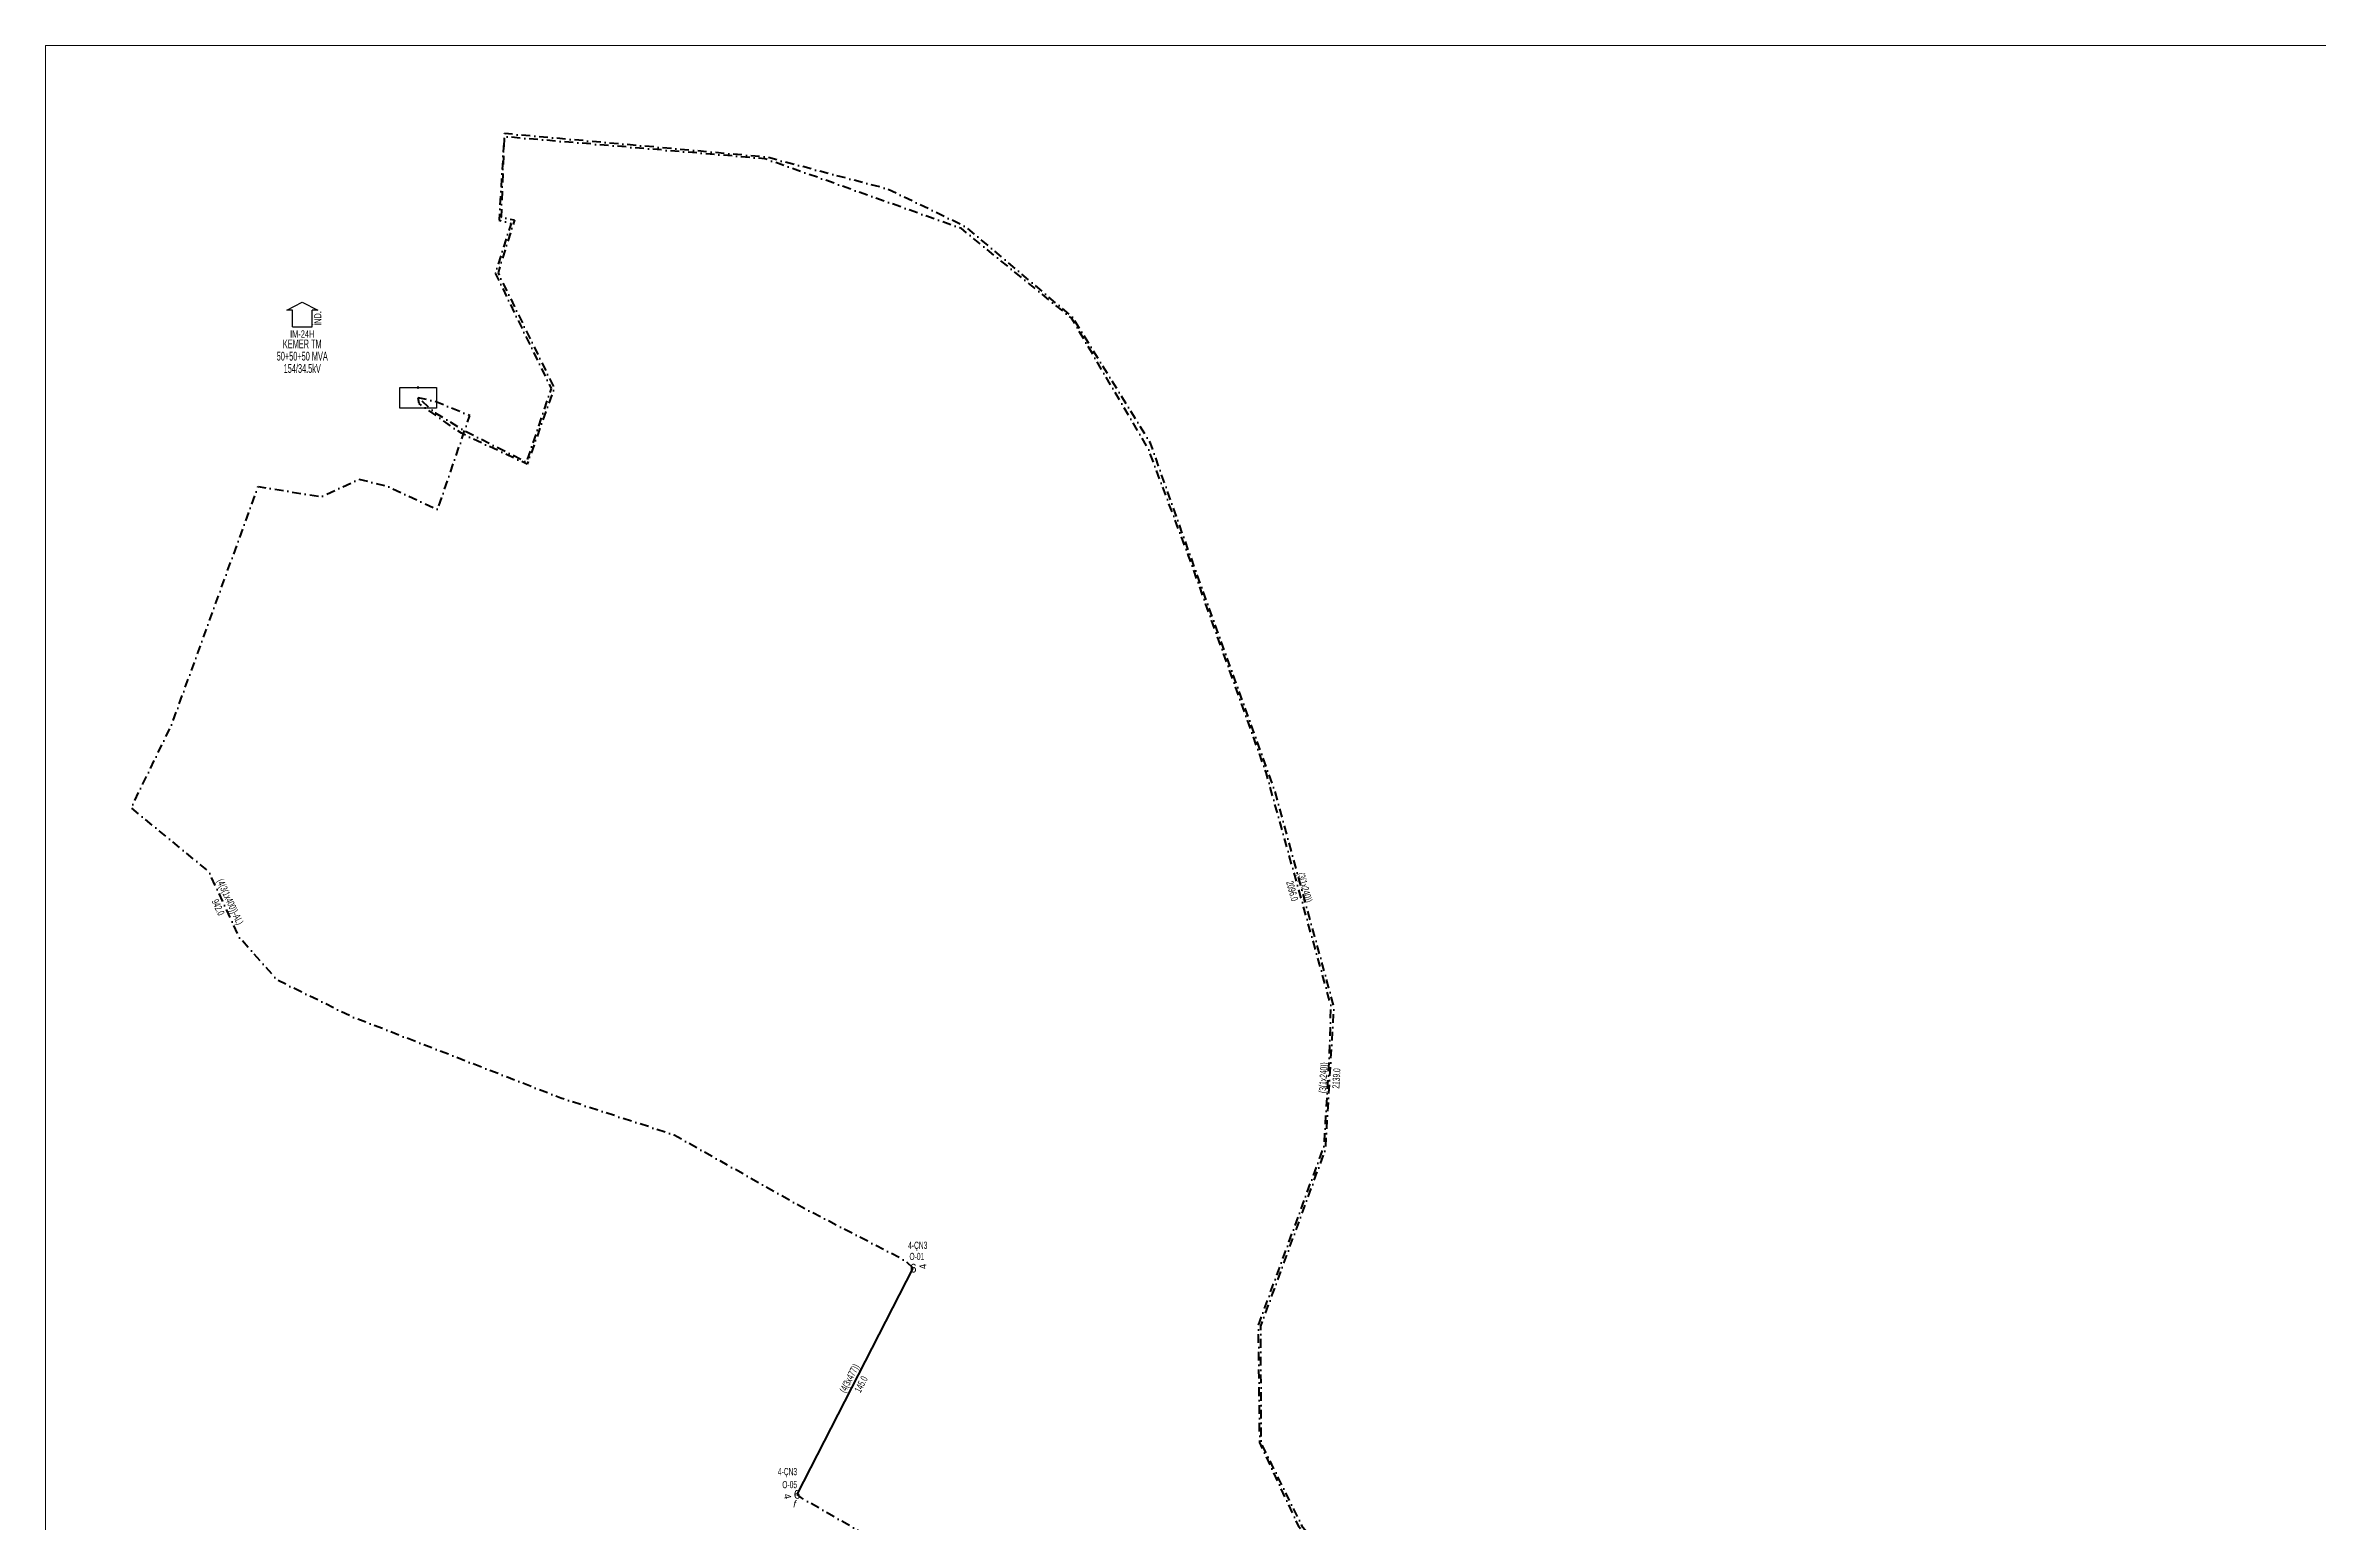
# Model space of a CAD drawing. Header units: millimetres. Extents: x 549058 to 551414, y 4048269 to 4050352.
# Drawn here: x 549058 to 550353, y 4049511 to 4050352 of the extents above; entities that cross this region are included whole.
import ezdxf
from ezdxf.enums import TextEntityAlignment as Align

# ---------------------------------------------------------------- set-up
doc = ezdxf.new("R2010")
doc.units = ezdxf.units.MM
doc.linetypes.add('DASHDOT', pattern=[5, 2.5, -1.25, 0, -1.25])
doc.layers.add('ANTET', color=250, linetype='Continuous')
for name, color, linetype, lineweight in [('DIREK_ENH_MEVCUT', 6, 'Continuous', 25), ('HAT_ENH_HAVAI_MEVCUT', 6, 'Continuous', 70), ('HAT_ENH_YERALTI_MEVCUT', 6, 'DASHDOT', 70), ('TRAFO_MEVCUT', 5, 'Continuous', 30)]:
    doc.layers.add(name, color=color, linetype=linetype, lineweight=lineweight)
doc.styles.add('Direk', font='B_CAD')
doc.styles.get("Standard").update_dxf_attribs({"font": 'Arial'})

# ---------------------------------------------------------------- blocks, each defined once
blk = doc.blocks.new('MEV_INDMERK_KARE')
at = {"layer": 'TRAFO_MEVCUT', "linetype": 'Continuous'}
for p, q in [((-5.268651, -2.925), (-5.268651, 2.925)), ((-5.268651, 2.925), (5.268651, 2.925)), ((0, 2.535), (0, 3.315)), ((5.268651, 2.925), (5.268651, -2.925)), ((5.268651, -2.925), (-5.268651, -2.925))]:
    blk.add_line(p, q, dxfattribs=at)
blk = doc.blocks.new('MEV_INDMERK')
at = {"layer": 'TRAFO_MEVCUT', "linetype": 'Continuous'}
for p, q in [((-4.4, 2.4), (0, 4.6)), ((-2.8, 2.4), (-4.4, 2.4)), ((-2.8, -2.4), (-2.8, 2.4)), ((0, 4.6), (4.4, 2.4)), ((4.4, 2.4), (2.8, 2.4)), ((2.8, -2.4), (2.8, 2.4)), ((-2.8, -2.4), (2.8, -2.4))]:
    blk.add_line(p, q, dxfattribs=at)
at = {"layer": 'TRAFO_MEVCUT', "linetype": 'Continuous', "width": 0.6}
blk.add_text('İND.', height=2, rotation=90, dxfattribs=at).set_placement((5.417363, -0.010583), align=Align.CENTER)

msp = doc.modelspace()

# ---------------------------------------------------------------- linework, layer by layer
at = {"layer": 'ANTET', "color": 18, "linetype": 'Continuous', "lineweight": 20, "true_color": 0x000000, "flags": 128}
msp.add_lwpolyline([(549057.5, 4048592.5), (549057.5, 4050352.5), (551017.5, 4050352.5), (551017.5, 4048592.5), (549057.5, 4048592.5)], close=True, dxfattribs=at)
at = {"layer": 'HAT_ENH_HAVAI_MEVCUT', "ltscale": 2}
msp.add_line((549485.964, 4049526.605), (549552.169601, 4049655.523254), dxfattribs=at)
at = {"layer": 'HAT_ENH_YERALTI_MEVCUT', "ltscale": 2, "flags": 128}
for points in [[(550284.72255, 4048950.900868), (550282.364561, 4048949.934008), (550282.621241, 4048961.099578), (550248.354493, 4048990.74609), (550261.70184, 4049007.558615), (550133.000916, 4049127.043169), (549933.726915, 4049308.795181), (549909.760084, 4049336.145564), (549831.147901, 4049435.320134), (549787.725642, 4049491.430715), (549774.191432, 4049507.784553), (549750.538864, 4049555.957357), (549750.270533, 4049622.450033), (549787.208982, 4049723.297118), (549792.002348, 4049804.50238), (549758.180898, 4049927.929744), (549700.118063, 4050089.707742), (549687.429741, 4050125.79897), (549642.91591, 4050197.776397), (549582.402373, 4050248.963475), (549537.619207, 4050270.613365), (549468.646789, 4050288.832495), (549319.083798, 4050302.280061), (549316.047276, 4050252.828139), (549322.987897, 4050251.092984), (549313.878332, 4050222.679817), (549345.738558, 4050157.024071), (549331.640422, 4050114.946558), (549296.937318, 4050132.515004), (549279.802661, 4050142.925935), (549269.947321, 4050151.681753)], [(549649.123319, 4048963.15879), (549666.967269, 4048952.51999), (549710.996832, 4049032.770917), (549764.757351, 4049123.599749), (549837.590672, 4049194.675462), (549916.323338, 4049270.154712), (549943.199875, 4049295.77551), (549916.63352, 4049325.165343), (549805.354831, 4049466.335606), (549772.132, 4049507.895), (549749.694237, 4049556.105407), (549748.932223, 4049623.05202), (549786.395059, 4049725.177384), (549789.215527, 4049772.407621), (549790.349091, 4049805.094936), (549753.317478, 4049938.023348), (549709.120872, 4050061.589943), (549686.109454, 4050122.748738), (549642.321176, 4050197.096331), (549579.421801, 4050248.283409), (549467.594902, 4050287.951947), (549318.935846, 4050300.518943), (549317.200691, 4050254.53733), (549324.791995, 4050253.01907), (549315.465536, 4050222.870748), (549347.523508, 4050157.219789), (549332.124006, 4050113.840909), (549294.601275, 4050131.409356), (549270.525997, 4050148.327119), (549269.947321, 4050151.681753)], [(549552.169601, 4049655.523254), (549547.866202, 4049659.627707), (549488.569991, 4049690.367153), (549415.849078, 4049731.427985), (549351.278051, 4049752.527251), (549232.025991, 4049798.890831), (549189.68481, 4049819.718912), (549167.997899, 4049844.064217), (549150.722462, 4049881.583131), (549106.365441, 4049917.947896), (549129.542984, 4049965.50182), (549178.747559, 4050101.073327), (549193.480666, 4050098.708754), (549214.579931, 4050095.25284), (549236.224867, 4050105.256802), (549252.225788, 4050101.277302), (549281.048391, 4050087.985324), (549299.377328, 4050141.57298), (549279.50932, 4050149.688082), (549269.947321, 4050151.681753)], [(549463.188, 4049185.844), (549466.199544, 4049190.224215), (549477.108434, 4049191.250934), (549498.541194, 4049192.020974), (549505.599887, 4049215.250492), (549514.960673, 4049247.700317), (549516.885771, 4049263.614462), (549530.73906, 4049281.050612), (549552.685179, 4049298.633175), (549568.403461, 4049337.573912), (549601.799056, 4049445.334734), (549546.2524, 4049491.294657), (549488.450044, 4049524.566257), (549485.964, 4049526.605)]]:
    msp.add_lwpolyline(points, dxfattribs=at)

# ---------------------------------------------------------------- block references
at = {"layer": 'TRAFO_MEVCUT', "xscale": 2, "yscale": 2, "zscale": 2}
for name, p in [('MEV_INDMERK', (549203.876871, 4050196.888099)), ('MEV_INDMERK_KARE', (549269.947321, 4050151.681753))]:
    msp.add_blockref(name, p, dxfattribs=at)

# ---------------------------------------------------------------- texts
at = {"layer": 'DIREK_ENH_MEVCUT', "width": 0.53}
for s, p in [('4-ÇN3', (549554.741716, 4049668.577007)), ('O-01', (549554.219596, 4049662.216349)), ('4-ÇN3', (549480.491885, 4049539.577022)), ('O-05', (549481.724566, 4049532.175206))]:
    msp.add_text(s, height=4.1, dxfattribs=at).set_placement(p, align=Align.MIDDLE_CENTER)
at = {"layer": 'DIREK_ENH_MEVCUT', "style": 'Direk'}
for p in [(549552.169601, 4049655.523254), (549485.964, 4049526.605)]:
    msp.add_text('6', height=5, dxfattribs=at).set_placement(p, align=Align.MIDDLE_CENTER)
at = {"layer": 'DIREK_ENH_MEVCUT', "color": 32, "style": 'Direk'}
for s, rotation, p in [('4', 99.586424, (549557.6914, 4049656.455851)), ('4', 281.731518, (549480.480978, 4049525.466375)), ('f', 346.188595, (549484.62713, 4049521.166914))]:
    msp.add_text(s, height=4, rotation=rotation, dxfattribs=at).set_placement(p, align=Align.MIDDLE_CENTER)
at = {"layer": 'HAT_ENH_HAVAI_MEVCUT', "lineweight": 30, "width": 0.53}
msp.add_text('(4(3x477))', height=4.1, rotation=62.817364, dxfattribs=at).set_placement((549517.554557, 4049591.840735), align=Align.CENTER)
msp.add_text('145.0', height=4.1, rotation=62.817364, dxfattribs=at).set_placement((549520.579044, 4049590.287519), align=Align.TOP_CENTER)
at = {"layer": 'HAT_ENH_YERALTI_MEVCUT', "lineweight": 30, "width": 0.53}
for s, rotation, p in [('(3(1x240))', 285.56694, (549773.470924, 4049872.015361)), ('(4(3(1x400))-AL)', 294.723522, (549160.904353, 4049863.534682)), ('(3(1x240))', 86.621877, (549787.908619, 4049763.999922))]:
    msp.add_text(s, height=4.1, rotation=rotation, dxfattribs=at).set_placement(p, align=Align.CENTER)
for s, rotation, p in [('942.0', 294.723522, (549157.816009, 4049862.112666)), ('2096.0', 285.56694, (549770.195645, 4049871.102924)), ('2139.0', 86.621877, (549791.302711, 4049763.799576))]:
    msp.add_text(s, height=4.1, rotation=rotation, dxfattribs=at).set_placement(p, align=Align.TOP_CENTER)
at = {"layer": 'TRAFO_MEVCUT', "width": 0.6}
for s, height, p in [('IM-24H', 4.2, (549203.876871, 4050185.888099)), ('50+50+50 MVA', 5, (549203.876871, 4050172.888099)), ('KEMER TM', 5, (549203.876871, 4050179.888099)), ('154/34.5kV', 5, (549203.876871, 4050165.888099))]:
    msp.add_text(s, height=height, dxfattribs=at).set_placement(p, align=Align.CENTER)

doc.saveas('drawing.dxf')
